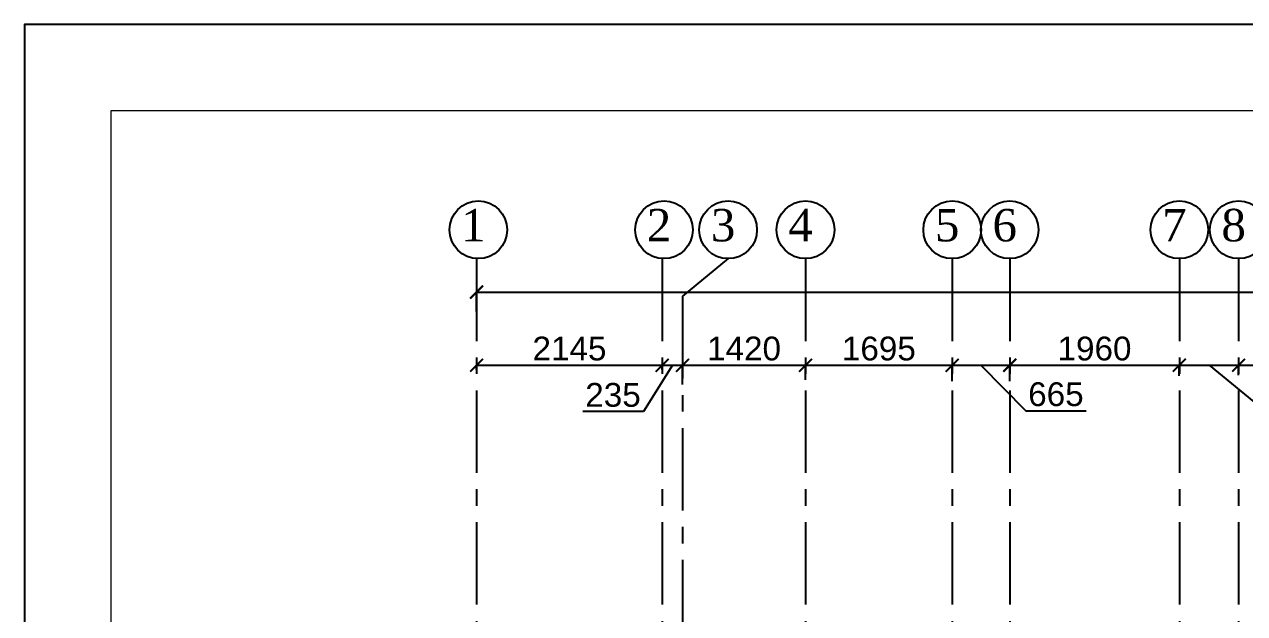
# Model space of a CAD drawing. Header units: inches. Extents: x -1898 to 127651, y -195120 to -109120.
# Drawn here: x -1898 to 12201, y -115933 to -109120 of the extents above; entities that cross this region are included whole.
import ezdxf

# ---------------------------------------------------------------- set-up
doc = ezdxf.new("R2010")
doc.units = ezdxf.units.IN
doc.header["$MEASUREMENT"] = 0
doc.linetypes.add('CENTER', pattern=[50.8, 31.75, -6.35, 6.35, -6.35])
for name, color, linetype in [('GIRD CIR', 1, 'Continuous'), ('GIRD TEXT', 4, 'Continuous'), ('GRID', 8, 'CENTER'), ('GRID DIM', 4, 'Continuous')]:
    doc.layers.add(name, color=color, linetype=linetype)
doc.layers.add('JKEC COLHAT', color=2, linetype='Continuous', lineweight=20)
doc.styles.add('T200', font='sanss___.ttf', dxfattribs={"height": 275})
doc.styles.add('T400', font='romantic.ttf')
doc.dimstyles.new('T 300', dxfattribs={"dimtxt": 275, "dimasz": 150, "dimexe": 1, "dimexo": 0, "dimgap": 50, "dimtad": 1, "dimdec": 0, "dimrnd": 5, "dimdsep": 46, "dimtxsty": 'T200', "dimblk": 'ARCHTICK', "dimcen": 2.5, "dimdle": 1, "dimclrd": 5, "dimclre": 253, "dimclrt": 4, "dimadec": 0, "dimazin": 0, "dimtfac": 1, "dimtdec": 0, "dimtmove": 2, "dimatfit": 3, "dimfxl": 0, "dimarcsym": 0})

# ---------------------------------------------------------------- blocks, each defined once
blk = doc.blocks.new('_ARCHTICK')
at = {"color": 0, "linetype": 'ByBlock', "const_width": 0.15}
blk.add_lwpolyline([(-0.5, -0.5), (0.5, 0.5)], dxfattribs=at)
blk = doc.blocks.new('*D135')
at = {"layer": 'Defpoints', "color": 0}
for p in [(86396, -112215), (3327, -112439, 15), (86396, -112439, 15)]:
    blk.add_point(p, dxfattribs=at)
at = {"layer": 'GRID DIM', "color": 5, "lineweight": -2}
blk.add_line((3326, -112215), (86397, -112215), dxfattribs=at)
at = {"layer": 'GRID DIM', "color": 253, "lineweight": -2}
for p, q in [((3327, -112439), (3327, -112214)), ((86396, -112439), (86396, -112214))]:
    blk.add_line(p, q, dxfattribs=at)
at = {"layer": 'GRID DIM', "color": 5, "lineweight": -2, "xscale": 150, "yscale": 150, "zscale": 150, "rotation": 180}
blk.add_blockref('_ARCHTICK', (3327, -112215), dxfattribs=at)
at = {"layer": 'GRID DIM', "color": 5, "lineweight": -2, "xscale": 150, "yscale": 150, "zscale": 150}
blk.add_blockref('_ARCHTICK', (86396, -112215), dxfattribs=at)
at = {"layer": 'GRID DIM', "color": 4, "insert": (44862, -112023), "char_height": 275, "attachment_point": 5, "style": 'T200'}
blk.add_mtext('83070', dxfattribs=at)
blk = doc.blocks.new('*D136')
at = {"layer": 'Defpoints', "color": 0}
for p in [(5472, -113062), (3327, -113110, 15), (5472, -113110, 15)]:
    blk.add_point(p, dxfattribs=at)
at = {"layer": 'GRID DIM', "color": 5, "lineweight": -2}
blk.add_line((3326, -113062), (5473, -113062), dxfattribs=at)
at = {"layer": 'GRID DIM', "color": 253, "lineweight": -2}
for p, q in [((3327, -113110), (3327, -113061)), ((5472, -113110), (5472, -113061))]:
    blk.add_line(p, q, dxfattribs=at)
at = {"layer": 'GRID DIM', "color": 5, "lineweight": -2, "xscale": 150, "yscale": 150, "zscale": 150, "rotation": 180}
blk.add_blockref('_ARCHTICK', (3327, -113062), dxfattribs=at)
at = {"layer": 'GRID DIM', "color": 5, "lineweight": -2, "xscale": 150, "yscale": 150, "zscale": 150}
blk.add_blockref('_ARCHTICK', (5472, -113062), dxfattribs=at)
at = {"layer": 'GRID DIM', "color": 4, "insert": (4400, -112870), "char_height": 275, "attachment_point": 5, "style": 'T200'}
blk.add_mtext('2145', dxfattribs=at)
blk = doc.blocks.new('*D137')
at = {"layer": 'Defpoints', "color": 0}
for p in [(5707, -113062), (5472, -113110, 15), (5707, -113284, 15)]:
    blk.add_point(p, dxfattribs=at)
at = {"layer": 'GRID DIM', "color": 5, "lineweight": -2}
for p, q in [((5590, -113062), (5254, -113597)), ((5471, -113062), (5708, -113062)), ((5254, -113597), (4553, -113597))]:
    blk.add_line(p, q, dxfattribs=at)
at = {"layer": 'GRID DIM', "color": 253, "lineweight": -2}
for p, q in [((5472, -113110), (5472, -113061)), ((5707, -113284), (5707, -113061))]:
    blk.add_line(p, q, dxfattribs=at)
at = {"layer": 'GRID DIM', "color": 5, "lineweight": -2, "xscale": 150, "yscale": 150, "zscale": 150, "rotation": 180}
blk.add_blockref('_ARCHTICK', (5472, -113062), dxfattribs=at)
at = {"layer": 'GRID DIM', "color": 5, "lineweight": -2, "xscale": 150, "yscale": 150, "zscale": 150}
blk.add_blockref('_ARCHTICK', (5707, -113062), dxfattribs=at)
at = {"layer": 'GRID DIM', "color": 4, "insert": (4903, -113406), "char_height": 275, "attachment_point": 5, "style": 'T200'}
blk.add_mtext('235', dxfattribs=at)
blk = doc.blocks.new('*D138')
at = {"layer": 'Defpoints', "color": 0}
for p in [(7127, -113062), (5707, -113284, 15), (7127, -113231, 15)]:
    blk.add_point(p, dxfattribs=at)
at = {"layer": 'GRID DIM', "color": 5, "lineweight": -2}
blk.add_line((5706, -113062), (7128, -113062), dxfattribs=at)
at = {"layer": 'GRID DIM', "color": 253, "lineweight": -2}
for p, q in [((5707, -113284), (5707, -113061)), ((7127, -113231), (7127, -113061))]:
    blk.add_line(p, q, dxfattribs=at)
at = {"layer": 'GRID DIM', "color": 5, "lineweight": -2, "xscale": 150, "yscale": 150, "zscale": 150, "rotation": 180}
blk.add_blockref('_ARCHTICK', (5707, -113062), dxfattribs=at)
at = {"layer": 'GRID DIM', "color": 5, "lineweight": -2, "xscale": 150, "yscale": 150, "zscale": 150}
blk.add_blockref('_ARCHTICK', (7127, -113062), dxfattribs=at)
at = {"layer": 'GRID DIM', "color": 4, "insert": (6417, -112870), "char_height": 275, "attachment_point": 5, "style": 'T200'}
blk.add_mtext('1420', dxfattribs=at)
blk = doc.blocks.new('*D139')
at = {"layer": 'Defpoints', "color": 0}
for p in [(8822, -113062), (7127, -113231, 15), (8822, -113247, 15)]:
    blk.add_point(p, dxfattribs=at)
at = {"layer": 'GRID DIM', "color": 5, "lineweight": -2}
blk.add_line((7126, -113062), (8823, -113062), dxfattribs=at)
at = {"layer": 'GRID DIM', "color": 253, "lineweight": -2}
for p, q in [((7127, -113231), (7127, -113061)), ((8822, -113247), (8822, -113061))]:
    blk.add_line(p, q, dxfattribs=at)
at = {"layer": 'GRID DIM', "color": 5, "lineweight": -2, "xscale": 150, "yscale": 150, "zscale": 150, "rotation": 180}
blk.add_blockref('_ARCHTICK', (7127, -113062), dxfattribs=at)
at = {"layer": 'GRID DIM', "color": 5, "lineweight": -2, "xscale": 150, "yscale": 150, "zscale": 150}
blk.add_blockref('_ARCHTICK', (8822, -113062), dxfattribs=at)
at = {"layer": 'GRID DIM', "color": 4, "insert": (7975, -112870), "char_height": 275, "attachment_point": 5, "style": 'T200'}
blk.add_mtext('1695', dxfattribs=at)
blk = doc.blocks.new('*D140')
at = {"layer": 'Defpoints', "color": 0}
for p in [(9487, -113062), (8822, -113247, 15), (9487, -113247, 15)]:
    blk.add_point(p, dxfattribs=at)
at = {"layer": 'GRID DIM', "color": 5, "lineweight": -2}
for p, q in [((8821, -113062), (9488, -113062)), ((9155, -113062), (9672, -113590)), ((9672, -113590), (10370, -113590))]:
    blk.add_line(p, q, dxfattribs=at)
at = {"layer": 'GRID DIM', "color": 253, "lineweight": -2}
for p, q in [((8822, -113247), (8822, -113061)), ((9487, -113247), (9487, -113061))]:
    blk.add_line(p, q, dxfattribs=at)
at = {"layer": 'GRID DIM', "color": 5, "lineweight": -2, "xscale": 150, "yscale": 150, "zscale": 150, "rotation": 180}
blk.add_blockref('_ARCHTICK', (8822, -113062), dxfattribs=at)
at = {"layer": 'GRID DIM', "color": 5, "lineweight": -2, "xscale": 150, "yscale": 150, "zscale": 150}
blk.add_blockref('_ARCHTICK', (9487, -113062), dxfattribs=at)
at = {"layer": 'GRID DIM', "color": 4, "insert": (10021, -113398), "char_height": 275, "attachment_point": 5, "style": 'T200'}
blk.add_mtext('665', dxfattribs=at)
blk = doc.blocks.new('*D141')
at = {"layer": 'Defpoints', "color": 0}
for p in [(11447, -113062), (11447, -113183, 15), (9487, -113247, 15)]:
    blk.add_point(p, dxfattribs=at)
at = {"layer": 'GRID DIM', "color": 5, "lineweight": -2}
blk.add_line((9486, -113062), (11448, -113062), dxfattribs=at)
at = {"layer": 'GRID DIM', "color": 253, "lineweight": -2}
for p, q in [((9487, -113247), (9487, -113061)), ((11447, -113183), (11447, -113061))]:
    blk.add_line(p, q, dxfattribs=at)
at = {"layer": 'GRID DIM', "color": 5, "lineweight": -2, "xscale": 150, "yscale": 150, "zscale": 150, "rotation": 180}
blk.add_blockref('_ARCHTICK', (9487, -113062), dxfattribs=at)
at = {"layer": 'GRID DIM', "color": 5, "lineweight": -2, "xscale": 150, "yscale": 150, "zscale": 150}
blk.add_blockref('_ARCHTICK', (11447, -113062), dxfattribs=at)
at = {"layer": 'GRID DIM', "color": 4, "insert": (10467, -112870), "char_height": 275, "attachment_point": 5, "style": 'T200'}
blk.add_mtext('1960', dxfattribs=at)
blk = doc.blocks.new('*D142')
at = {"layer": 'Defpoints', "color": 0}
for p in [(12132, -113062), (11447, -113183, 15), (12132, -113175, 15)]:
    blk.add_point(p, dxfattribs=at)
at = {"layer": 'GRID DIM', "color": 5, "lineweight": -2}
for p, q in [((11446, -113062), (12133, -113062)), ((11790, -113062), (12307, -113484)), ((12307, -113484), (13004, -113484))]:
    blk.add_line(p, q, dxfattribs=at)
at = {"layer": 'GRID DIM', "color": 253, "lineweight": -2}
for p, q in [((11447, -113183), (11447, -113061)), ((12132, -113175), (12132, -113061))]:
    blk.add_line(p, q, dxfattribs=at)
at = {"layer": 'GRID DIM', "color": 5, "lineweight": -2, "xscale": 150, "yscale": 150, "zscale": 150, "rotation": 180}
blk.add_blockref('_ARCHTICK', (11447, -113062), dxfattribs=at)
at = {"layer": 'GRID DIM', "color": 5, "lineweight": -2, "xscale": 150, "yscale": 150, "zscale": 150}
blk.add_blockref('_ARCHTICK', (12132, -113062), dxfattribs=at)
at = {"layer": 'GRID DIM', "color": 4, "insert": (12656, -113292), "char_height": 275, "attachment_point": 5, "style": 'T200'}
blk.add_mtext('685', dxfattribs=at)
blk = doc.blocks.new('*D143')
at = {"layer": 'Defpoints', "color": 0}
for p in [(13373, -113062), (12132, -113175, 15), (13373, -113270, 15)]:
    blk.add_point(p, dxfattribs=at)
at = {"layer": 'GRID DIM', "color": 5, "lineweight": -2}
blk.add_line((12131, -113062), (13374, -113062), dxfattribs=at)
at = {"layer": 'GRID DIM', "color": 253, "lineweight": -2}
for p, q in [((12132, -113175), (12132, -113061)), ((13373, -113270), (13373, -113061))]:
    blk.add_line(p, q, dxfattribs=at)
at = {"layer": 'GRID DIM', "color": 5, "lineweight": -2, "xscale": 150, "yscale": 150, "zscale": 150, "rotation": 180}
blk.add_blockref('_ARCHTICK', (12132, -113062), dxfattribs=at)
at = {"layer": 'GRID DIM', "color": 5, "lineweight": -2, "xscale": 150, "yscale": 150, "zscale": 150}
blk.add_blockref('_ARCHTICK', (13373, -113062), dxfattribs=at)
at = {"layer": 'GRID DIM', "color": 4, "insert": (12752, -112870), "char_height": 275, "attachment_point": 5, "style": 'T200'}
blk.add_mtext('1240', dxfattribs=at)

msp = doc.modelspace()

# ---------------------------------------------------------------- linework, layer by layer
at = {"layer": 'Defpoints', "ltscale": 0.2}
msp.add_lwpolyline([(-1898.4, -195120.3), (120101.6, -195120.3), (120101.6, -109120.3), (-1898.4, -109120.3)], close=True, dxfattribs=at)
at = {"layer": 'GIRD CIR'}
for centre in [(3347.4, -111495.7, 14.7), (5492.4, -111495.7, 14.7), (6233.2, -111495.7, 14.7), (7127.4, -111495.7, 14.7), (8822.4, -111495.7, 14.7), (9487.4, -111495.7, 14.7), (11447.4, -111495.7, 14.7), (12132.4, -111495.7, 14.7)]:
    msp.add_circle(centre, 333.3, dxfattribs=at)
at = {"layer": 'GRID', "ltscale": 30}
for p, q in [((3327.4, -111829.1, 14.7), (3327.4, -143550.6, 14.7)), ((5472.4, -111829.1, 14.7), (5472.4, -143550.6, 14.7)), ((6233.2, -111829.1, 14.7), (5707.4, -112263.4, 14.7)), ((7127.4, -111829.1, 14.7), (7127.4, -143550.6, 14.7)), ((8822.4, -111829.1, 14.7), (8822.4, -143550.6, 14.7)), ((9487.4, -111829.1, 14.7), (9487.4, -143550.6, 14.7)), ((11447.4, -111829.1, 14.7), (11447.4, -143550.6, 14.7)), ((12132.4, -111829.1, 14.7), (12132.4, -143550.6, 14.7)), ((5707.4, -112263.4, 14.7), (5707.4, -143550.6, 14.7))]:
    msp.add_line(p, q, dxfattribs=at)
at = {"layer": 'JKEC COLHAT', "ltscale": 0.2}
msp.add_lwpolyline([(-898.4, -194120.3), (119101.6, -194120.3), (119101.6, -110120.3), (-898.4, -110120.3)], close=True, dxfattribs=at)

# ---------------------------------------------------------------- texts
at = {"layer": 'GIRD TEXT', "ltscale": 7, "style": 'T400'}
for s, p in [('1', (3147.9, -111629.1)), ('2', (5292.9, -111629.1)), ('3', (6033.7, -111629.1)), ('4', (6927.9, -111629.1)), ('5', (8622.9, -111629.1)), ('6', (9287.9, -111629.1)), ('7', (11247.9, -111629.1)), ('8', (11932.9, -111629.1))]:
    msp.add_text(s, height=375, dxfattribs=at).set_placement(p)

# ---------------------------------------------------------------- dimensions: what is measured, and where the dimension line sits
at = {"layer": 'GRID DIM'}
for base, p1, p2, picture, middle in [((86396, -112214.8), (3327.4, -112439.4, 14.7), (86396, -112439.4, 14.7), '*D135', (44861.7, -112022.9)), ((5472.4, -113062.1), (3327.4, -113110.5, 14.7), (5472.4, -113110.5, 14.7), '*D136', (4399.9, -112870.5)), ((7127.4, -113062.1), (5707.4, -113283.5, 14.7), (7127.4, -113230.8, 14.7), '*D138', (6417.4, -112870.5)), ((8822.4, -113062.1), (7127.4, -113230.8, 14.7), (8822.4, -113246.7, 14.7), '*D139', (7974.9, -112870.3)), ((11447.4, -113062.1), (9487.4, -113246.7, 14.7), (11447.4, -113183.1, 14.7), '*D141', (10467.4, -112870.3)), ((13372.6, -113062.1), (12132.4, -113174.8, 14.7), (13372.6, -113270, 14.7), '*D143', (12752.5, -112870.5))]:
    dim = msp.add_linear_dim(base=base, p1=p1, p2=p2, dimstyle='T 300', dxfattribs=at)
    dim.commit()
    dim.dimension.update_dxf_attribs({"geometry": picture, "text_midpoint": middle})
for base, p1, p2, picture, middle in [((5707.4, -113062.1), (5472.4, -113110.5, 14.7), (5707.4, -113283.5, 14.7), '*D137', (5204, -113597.4)), ((9487.4, -113062.1), (8822.4, -113246.7, 14.7), (9487.4, -113246.7, 14.7), '*D140', (9722.4, -113589.9)), ((12132.4, -113062.1), (11447.4, -113183.1, 14.7), (12132.4, -113174.8, 14.7), '*D142', (12356.9, -113483.7))]:
    dim = msp.add_linear_dim(base=base, p1=p1, p2=p2, dimstyle='T 300', override={"dimtmove": 1}, dxfattribs=at)
    dim.commit()
    dim.dimension.update_dxf_attribs({"geometry": picture, "text_midpoint": middle, "dimtype": 160})

doc.saveas('drawing.dxf')
